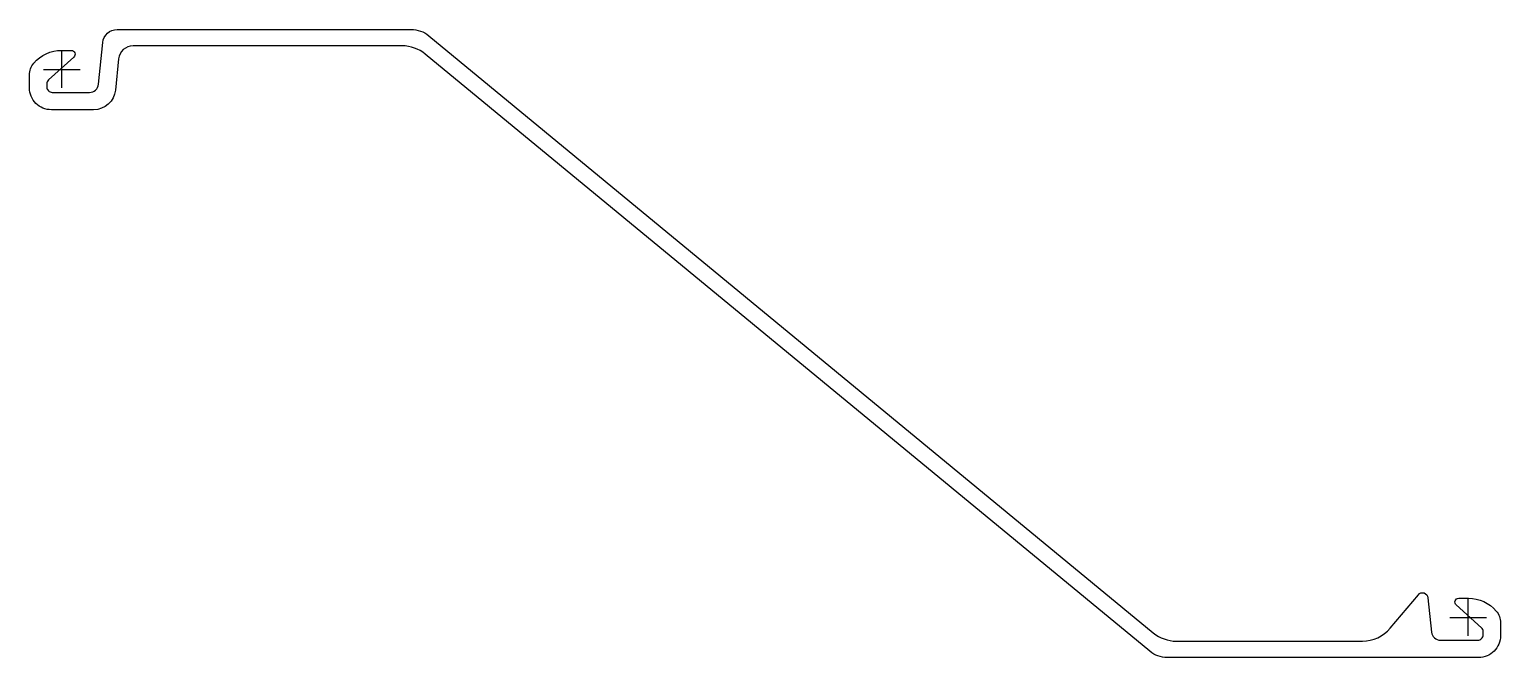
# Model space of a CAD drawing. Header units: millimetres. Extents: x -18 to 788, y -322 to 22.
import ezdxf

# ---------------------------------------------------------------- set-up
doc = ezdxf.new("R2010")
doc.units = ezdxf.units.MM
doc.header["$LTSCALE"] = 0.2

msp = doc.modelspace()

# ---------------------------------------------------------------- linework, layer by layer
at = {"flags": 128}
msp.add_lwpolyline([(749.89, -308, 0.385314), (754.86, -312.5), (775.25, -312.5, 0.414214), (778.25, -309.5), (778.25, -307.86, 0.212557), (777.26, -305.63), (763.45, -293.2, -0.687239), (764.88, -289.5), (770.15, -289.5, -0.219233), (785.35, -296.5, -0.17875), (787.75, -303), (787.75, -310, -0.414214), (775.75, -322), (605.23, -322, -0.174078), (595.69, -318.57), (199, 8.43, 0.174078), (186.28, 13), (39, 13, 0.385314), (31.04, 5.8), (29.34, -11.19, -0.385314), (17.4, -22), (-5.75, -22, -0.414214), (-17.75, -10), (-17.75, -3, -0.088672), (-17.13, 0.46, -0.088672), (-15.35, 3.5, -0.219232), (-0.15, 10.5), (5.12, 10.5, -0.687234), (6.55, 6.8), (-7.26, -5.63, 0.212557), (-8.25, -7.86), (-8.25, -9.5, 0.414214), (-5.25, -12.5), (15.14, -12.5, 0.385314), (20.11, -8), (22.39, 14.8, -0.385314), (30.35, 22), (191.31, 22, -0.174078), (200.85, 18.57), (597.54, -308.43, 0.174078), (610.26, -313), (712.06, -313, 0.221695), (727.38, -305.86), (742.72, -287.57, -0.663703), (748.01, -289.2), (749.89, -308)], format="xyb", dxfattribs=at)
at = {"layer": 'DEFPOINTS'}
for p, q in [((0, -10), (0, 10)), ((-10, 0), (10, 0)), ((770, -310), (770, -290)), ((760, -300), (780, -300))]:
    msp.add_line(p, q, dxfattribs=at)

doc.saveas('drawing.dxf')
